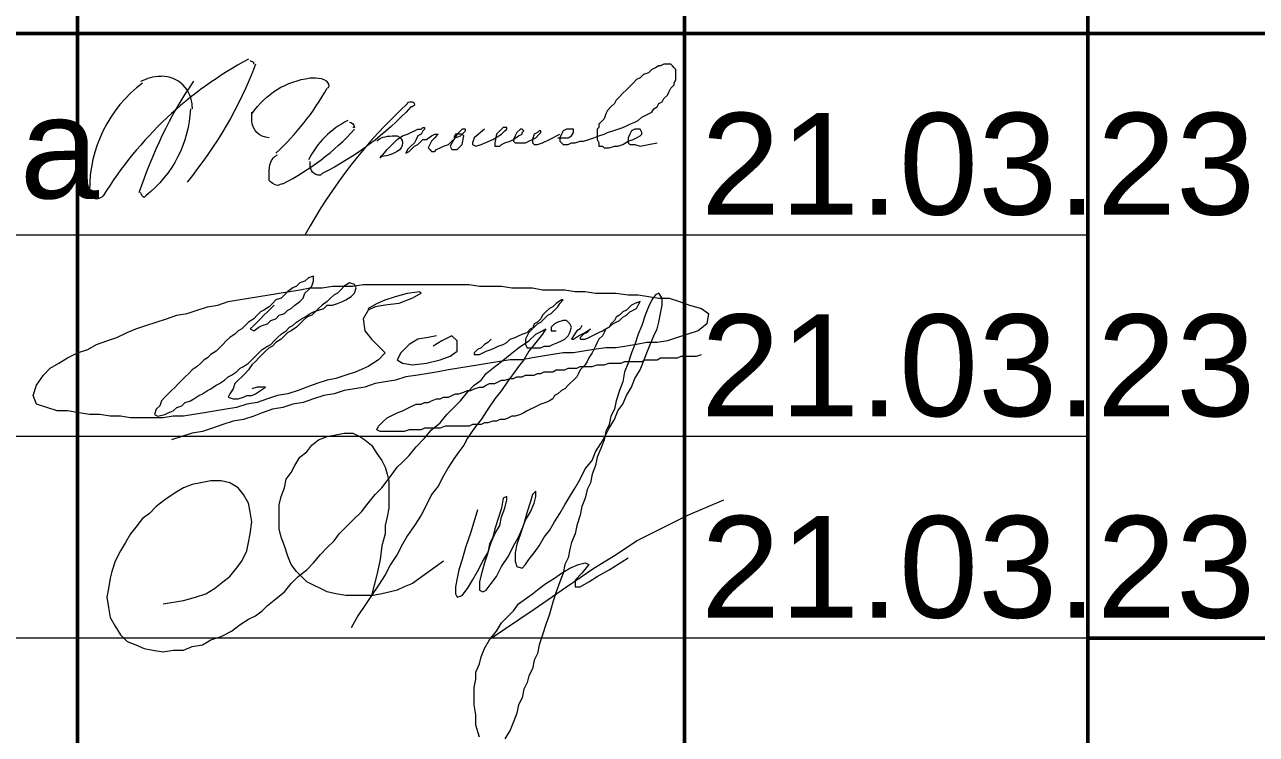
# Model space of a CAD drawing. Header units: millimetres. Extents: x -84737 to 172119, y -43083 to 59399.
# Drawn here: x -15780 to -12731, y -41324 to -39564 of the extents above; entities that cross this region are included whole.
import ezdxf

# ---------------------------------------------------------------- set-up
doc = ezdxf.new("R2010")
doc.units = ezdxf.units.MM
doc.layers.add('PDF _Геометрия', color=7, linetype='Continuous')
doc.layers.add('PDF _Текст', color=7, linetype='Continuous')
doc.styles.add('PDF GOSTCommon', font='arial.ttf')

msp = doc.modelspace()

# ---------------------------------------------------------------- linework, layer by layer
at = {"layer": 'PDF _Геометрия', "lineweight": 50}
for points in [[(-15649.2, -37085.1), (-15649.2, -42583.2)], [(-14146.6, -37085.1), (-14146.6, -42583.2)], [(-13147.7, -37085.1), (-13147.7, -42583.2)], [(-1148.4, -39586.5), (-13147.7, -39586.5), (-19649, -39586.5)], [(-1148.4, -41084.9), (-13147.7, -41084.9)]]:
    msp.add_lwpolyline(points, dxfattribs=at)
at = {"layer": 'PDF _Геометрия', "color": 150, "lineweight": 20, "true_color": 0x0080ff}
for points in [[(-15213.2, -39662.7), (-15213.2, -39658.5), (-15221.7, -39654.3)], [(-14459.8, -39844.7), (-14434.4, -39844.7), (-14426, -39840.5), (-14421.7, -39832), (-14421.7, -39823.6), (-14438.7, -39823.6), (-14447.1, -39827.8), (-14451.4, -39836.3), (-14455.6, -39844.7), (-14455.6, -39853.2), (-14451.4, -39857.4), (-14447.1, -39861.6), (-14442.9, -39861.6), (-14438.7, -39861.6), (-14434.4, -39861.6), (-14426, -39857.4), (-14417.5, -39857.4), (-14404.8, -39853.2), (-14396.4, -39853.2), (-14383.7, -39848.9), (-14371, -39844.7), (-14358.3, -39840.5), (-14345.6, -39836.3), (-14337.1, -39832), (-14324.4, -39827.8), (-14311.7, -39823.6), (-14299, -39819.3), (-14290.5, -39815.1), (-14282.1, -39810.9), (-14269.4, -39806.6), (-14260.9, -39802.4), (-14252.4, -39793.9), (-14244, -39789.7), (-14235.5, -39785.5), (-14227.1, -39781.2), (-14222.8, -39772.8), (-14214.4, -39768.5), (-14210.1, -39760.1), (-14201.7, -39755.8), (-14197.4, -39747.4), (-14189, -39738.9), (-14184.7, -39730.4), (-14180.5, -39722), (-14172, -39713.5), (-14172, -39709.3), (-14167.8, -39700.8), (-14167.8, -39696.6), (-14167.8, -39688.1), (-14167.8, -39683.9), (-14167.8, -39675.4), (-14172, -39671.2), (-14176.3, -39666.9), (-14180.5, -39662.7), (-14184.7, -39662.7), (-14193.2, -39662.7), (-14197.4, -39662.7), (-14205.9, -39666.9), (-14210.1, -39666.9), (-14218.6, -39671.2), (-14227.1, -39675.4), (-14235.5, -39683.9), (-14248.2, -39688.1), (-14256.7, -39696.6), (-14265.1, -39700.8), (-14273.6, -39709.3), (-14282.1, -39717.7), (-14290.5, -39726.2), (-14299, -39734.7), (-14307.5, -39743.1), (-14315.9, -39751.6), (-14320.2, -39760.1), (-14328.6, -39768.5), (-14337.1, -39777), (-14341.3, -39785.5), (-14345.6, -39798.2), (-14354, -39806.6), (-14358.3, -39810.9), (-14358.3, -39819.3), (-14362.5, -39823.6), (-14362.5, -39827.8), (-14362.5, -39836.3), (-14362.5, -39840.5), (-14362.5, -39848.9), (-14358.3, -39857.4), (-14358.3, -39865.9), (-14349.8, -39865.9), (-14345.6, -39870.1), (-14337.1, -39870.1), (-14332.9, -39870.1), (-14320.2, -39865.9), (-14311.7, -39865.9), (-14299, -39861.6), (-14286.3, -39853.2), (-14273.6, -39848.9), (-14265.1, -39844.7), (-14256.7, -39840.5), (-14252.4, -39836.3), (-14252.4, -39832), (-14256.7, -39823.6), (-14260.9, -39823.6), (-14269.4, -39823.6), (-14277.8, -39827.8), (-14282.1, -39836.3), (-14286.3, -39844.7), (-14286.3, -39848.9), (-14286.3, -39857.4), (-14282.1, -39861.6), (-14269.4, -39861.6), (-14256.7, -39865.9), (-14235.5, -39861.6), (-14214.4, -39857.4)], [(-15073.6, -39696.6), (-15069.3, -39696.6)], [(-14976.2, -39806.6), (-14976.2, -39806.6)], [(-14963.5, -39819.3), (-14967.8, -39819.3)], [(-14900, -39895.5), (-14883.1, -39874.3), (-14870.4, -39861.6), (-14857.7, -39848.9), (-14845, -39840.5), (-14832.3, -39836.3), (-14823.8, -39832), (-14815.4, -39827.8), (-14806.9, -39823.6), (-14798.4, -39823.6), (-14794.2, -39819.3), (-14790, -39819.3), (-14790, -39823.6), (-14794.2, -39827.8), (-14798.4, -39836.3), (-14806.9, -39840.5), (-14811.1, -39848.9), (-14815.4, -39857.4), (-14823.8, -39865.9), (-14832.3, -39874.3), (-14836.5, -39882.8), (-14828.1, -39878.6), (-14815.4, -39865.9), (-14806.9, -39861.6), (-14802.7, -39857.4), (-14798.4, -39853.2), (-14794.2, -39848.9), (-14785.7, -39848.9), (-14773.1, -39840.5), (-14764.6, -39836.3), (-14756.1, -39836.3), (-14760.4, -39840.5), (-14764.6, -39844.7), (-14773.1, -39853.2), (-14777.3, -39861.6), (-14781.5, -39870.1), (-14777.3, -39874.3), (-14773.1, -39878.6), (-14768.8, -39878.6), (-14764.6, -39878.6), (-14760.4, -39874.3), (-14751.9, -39870.1), (-14743.4, -39865.9), (-14730.7, -39861.6), (-14722.3, -39853.2), (-14713.8, -39844.7), (-14701.1, -39840.5), (-14696.9, -39836.3), (-14692.6, -39832), (-14688.4, -39827.8), (-14688.4, -39823.6), (-14692.6, -39823.6), (-14696.9, -39823.6), (-14709.6, -39836.3), (-14718, -39848.9), (-14726.5, -39865.9), (-14722.3, -39874.3), (-14718, -39874.3), (-14709.6, -39874.3), (-14696.9, -39861.6), (-14692.6, -39840.5), (-14696.9, -39836.3), (-14705.3, -39836.3), (-14713.8, -39836.3), (-14718, -39844.7)], [(-14641.8, -39823.6), (-14667.2, -39844.7), (-14671.5, -39857.4), (-14671.5, -39861.6), (-14663, -39865.9), (-14650.3, -39861.6), (-14620.7, -39848.9), (-14599.5, -39836.3), (-14591.1, -39827.8), (-14586.8, -39823.6), (-14586.8, -39819.3), (-14591.1, -39819.3), (-14595.3, -39819.3), (-14612.2, -39836.3), (-14616.4, -39857.4), (-14616.4, -39865.9), (-14608, -39865.9), (-14603.7, -39865.9), (-14599.5, -39861.6), (-14591.1, -39857.4), (-14578.4, -39853.2), (-14569.9, -39848.9), (-14557.2, -39840.5), (-14548.7, -39836.3), (-14548.7, -39832), (-14544.5, -39827.8), (-14548.7, -39823.6), (-14553, -39823.6), (-14561.4, -39832), (-14565.7, -39840.5), (-14569.9, -39848.9), (-14569.9, -39853.2), (-14565.7, -39857.4), (-14561.4, -39857.4), (-14553, -39857.4), (-14540.3, -39857.4), (-14531.8, -39853.2), (-14523.3, -39848.9), (-14514.9, -39844.7), (-14506.4, -39836.3), (-14502.2, -39832), (-14502.2, -39827.8), (-14506.4, -39827.8), (-14510.6, -39832), (-14519.1, -39836.3), (-14523.3, -39848.9), (-14523.3, -39857.4), (-14519.1, -39861.6), (-14510.6, -39861.6), (-14497.9, -39857.4), (-14481, -39848.9), (-14455.6, -39836.3)], [(-15175.1, -39844.7), (-15175.1, -39844.7)], [(-15619.6, -39975.9), (-15619.6, -39975.9)], [(-15492.6, -39980.2), (-15492.6, -39980.2)], [(-15162.4, -40259.5), (-15170.9, -40268), (-15179.4, -40276.4), (-15187.8, -40284.9), (-15196.3, -40293.4), (-15204.8, -40301.8), (-15213.2, -40310.3), (-15221.7, -40318.8), (-15213.2, -40323), (-15200.5, -40314.5), (-15192.1, -40310.3), (-15179.4, -40306.1), (-15170.9, -40297.6), (-15158.2, -40293.4), (-15149.8, -40284.9), (-15137.1, -40280.7), (-15128.6, -40272.2), (-15120.1, -40268), (-15111.7, -40259.5), (-15099, -40251), (-15090.5, -40242.6), (-15086.3, -40229.9), (-15077.8, -40221.4), (-15069.3, -40212.9), (-15065.1, -40200.3), (-15065.1, -40187.6), (-15077.8, -40191.8), (-15086.3, -40200.3), (-15099, -40204.5), (-15107.4, -40212.9), (-15115.9, -40217.2), (-15128.6, -40225.6), (-15137.1, -40234.1), (-15145.5, -40242.6), (-15158.2, -40246.8), (-15166.7, -40255.3), (-15175.1, -40263.7), (-15187.8, -40272.2), (-15196.3, -40276.4), (-15204.8, -40284.9), (-15213.2, -40293.4), (-15225.9, -40301.8), (-15234.4, -40310.3), (-15242.9, -40318.8), (-15251.3, -40323), (-15259.8, -40331.5), (-15272.5, -40339.9), (-15281, -40348.4), (-15289.4, -40356.9), (-15297.9, -40365.3), (-15306.4, -40373.8), (-15319.1, -40382.3), (-15327.5, -40390.7), (-15336, -40395), (-15344.4, -40403.4), (-15352.9, -40411.9), (-15365.6, -40420.3), (-15374.1, -40428.8), (-15382.5, -40437.3), (-15391, -40445.7), (-15399.5, -40454.2), (-15407.9, -40462.7), (-15416.4, -40471.1), (-15424.9, -40479.6), (-15433.3, -40488.1), (-15441.8, -40496.5), (-15446, -40509.2), (-15454.5, -40517.7), (-15458.7, -40530.4), (-15450.3, -40534.6), (-15433.3, -40530.4), (-15424.9, -40526.2), (-15412.2, -40521.9), (-15403.7, -40513.5), (-15391, -40509.2), (-15382.5, -40500.8), (-15369.8, -40496.5), (-15361.4, -40492.3), (-15348.7, -40483.8), (-15340.2, -40479.6), (-15327.5, -40471.1), (-15319.1, -40466.9), (-15306.4, -40458.4), (-15297.9, -40454.2), (-15285.2, -40445.7), (-15276.7, -40437.3), (-15268.3, -40433), (-15255.6, -40424.6), (-15247.1, -40416.1), (-15238.6, -40411.9), (-15225.9, -40403.4), (-15217.5, -40395), (-15209, -40386.5), (-15200.5, -40378), (-15192.1, -40369.6), (-15179.4, -40361.1), (-15170.9, -40356.9), (-15162.4, -40348.4), (-15154, -40339.9), (-15145.5, -40331.5), (-15132.8, -40323), (-15124.4, -40314.5), (-15115.9, -40310.3), (-15107.4, -40301.8), (-15094.7, -40293.4), (-15086.3, -40289.1), (-15073.6, -40280.7), (-15065.1, -40276.4), (-15052.4, -40272.2), (-15039.7, -40268), (-15031.2, -40259.5), (-15018.5, -40259.5), (-15005.8, -40255.3), (-14993.1, -40251), (-14984.7, -40246.8), (-14972, -40238.3), (-14963.5, -40229.9), (-14959.3, -40217.2), (-14963.5, -40208.7), (-14976.2, -40204.5), (-14988.9, -40212.9), (-14997.4, -40221.4), (-15005.8, -40229.9), (-15014.3, -40234.1), (-15022.8, -40242.6), (-15031.2, -40251), (-15043.9, -40259.5), (-15052.4, -40268), (-15060.9, -40276.4), (-15069.3, -40284.9), (-15082, -40289.1), (-15090.5, -40297.6), (-15099, -40306.1), (-15107.4, -40314.5), (-15120.1, -40323), (-15128.6, -40327.2), (-15137.1, -40335.7), (-15145.5, -40344.2), (-15158.2, -40352.6), (-15166.7, -40361.1), (-15175.1, -40365.3), (-15183.6, -40373.8), (-15192.1, -40382.3), (-15200.5, -40390.7), (-15209, -40399.2), (-15217.5, -40407.6), (-15225.9, -40420.3), (-15234.4, -40428.8), (-15242.9, -40437.3), (-15251.3, -40445.7), (-15259.8, -40454.2), (-15264, -40466.9), (-15272.5, -40479.6), (-15276.7, -40488.1), (-15264, -40492.3), (-15251.3, -40492.3), (-15238.6, -40488.1), (-15230.2, -40483.8), (-15217.5, -40483.8), (-15209, -40479.6), (-15196.3, -40471.1), (-15183.6, -40462.7), (-15192.1, -40462.7), (-15204.8, -40462.7), (-15217.5, -40466.9)], [(-14929.7, -40268), (-14908.5, -40255.3), (-14887.3, -40246.8), (-14861.9, -40238.3), (-14832.3, -40229.9), (-14802.7, -40225.6), (-14798.4, -40229.9), (-14819.6, -40242.6), (-14853.5, -40255.3), (-14887.3, -40259.5), (-14912.7, -40263.7), (-14929.7, -40272.2), (-14942.4, -40293.4), (-14938.1, -40323), (-14921.2, -40344.2), (-14900, -40365.3), (-14887.3, -40378), (-14904.3, -40395), (-14929.7, -40411.9), (-14959.3, -40424.6), (-14984.7, -40433), (-15010.1, -40441.5), (-15031.2, -40445.7), (-15056.6, -40454.2), (-15082, -40462.7), (-15103.2, -40471.1), (-15128.6, -40479.6), (-15154, -40483.8), (-15179.4, -40492.3), (-15204.8, -40500.8), (-15230.2, -40505), (-15255.6, -40513.5), (-15281, -40517.7), (-15306.4, -40521.9), (-15336, -40526.2), (-15361.4, -40530.4), (-15386.8, -40534.6), (-15412.2, -40534.6), (-15437.6, -40538.9), (-15463, -40538.9), (-15488.4, -40538.9), (-15518, -40538.9), (-15543.4, -40534.6), (-15568.8, -40534.6), (-15594.2, -40530.4), (-15619.6, -40530.4), (-15645, -40526.2), (-15674.6, -40521.9), (-15700, -40521.9), (-15725.4, -40513.5), (-15750.8, -40505), (-15759.2, -40483.8), (-15750.8, -40458.4), (-15733.8, -40433), (-15716.9, -40416.1), (-15695.8, -40403.4), (-15674.6, -40390.7), (-15649.2, -40378), (-15623.8, -40369.6), (-15602.6, -40356.9), (-15577.2, -40348.4), (-15551.8, -40339.9), (-15526.4, -40327.2), (-15505.3, -40318.8), (-15479.9, -40310.3), (-15454.5, -40301.8), (-15429.1, -40293.4), (-15403.7, -40284.9), (-15378.3, -40280.7), (-15352.9, -40272.2), (-15327.5, -40263.7), (-15302.1, -40259.5), (-15276.7, -40251), (-15251.3, -40246.8), (-15225.9, -40242.6), (-15200.5, -40238.3), (-15175.1, -40234.1), (-15149.8, -40229.9), (-15124.4, -40225.6), (-15099, -40221.4), (-15073.6, -40217.2), (-15043.9, -40217.2), (-15018.5, -40212.9), (-14993.1, -40212.9), (-14967.8, -40212.9), (-14942.4, -40208.7), (-14917, -40208.7), (-14887.3, -40208.7), (-14861.9, -40208.7), (-14836.5, -40208.7), (-14811.1, -40208.7), (-14785.7, -40208.7), (-14756.1, -40208.7), (-14730.7, -40208.7), (-14705.3, -40208.7), (-14679.9, -40208.7), (-14654.5, -40212.9), (-14629.1, -40212.9), (-14599.5, -40212.9), (-14574.1, -40217.2), (-14548.7, -40217.2), (-14523.3, -40217.2), (-14497.9, -40221.4), (-14472.5, -40221.4), (-14442.9, -40221.4), (-14417.5, -40225.6), (-14392.1, -40225.6), (-14366.7, -40229.9), (-14341.3, -40229.9), (-14315.9, -40229.9), (-14286.3, -40234.1), (-14260.9, -40234.1), (-14235.5, -40238.3), (-14210.1, -40242.6), (-14184.7, -40242.6), (-14159.3, -40251), (-14133.9, -40259.5), (-14104.3, -40268), (-14087.4, -40280.7), (-14091.6, -40306.1), (-14112.8, -40323), (-14138.2, -40331.5), (-14163.6, -40339.9), (-14189, -40348.4), (-14214.4, -40352.6), (-14239.7, -40352.6), (-14265.1, -40356.9), (-14290.5, -40361.1), (-14315.9, -40365.3), (-14341.3, -40365.3), (-14371, -40369.6), (-14396.4, -40373.8), (-14421.7, -40378), (-14447.1, -40378), (-14472.5, -40382.3), (-14497.9, -40386.5), (-14523.3, -40390.7), (-14548.7, -40395), (-14578.4, -40395), (-14603.7, -40399.2), (-14629.1, -40403.4), (-14654.5, -40407.6), (-14679.9, -40411.9), (-14705.3, -40416.1), (-14730.7, -40420.3), (-14756.1, -40424.6), (-14781.5, -40428.8), (-14806.9, -40433), (-14836.5, -40437.3), (-14861.9, -40445.7), (-14887.3, -40450), (-14912.7, -40454.2), (-14938.1, -40462.7), (-14963.5, -40466.9), (-14988.9, -40471.1), (-15014.3, -40479.6), (-15039.7, -40483.8), (-15065.1, -40492.3), (-15090.5, -40500.8), (-15115.9, -40505), (-15141.3, -40513.5), (-15166.7, -40517.7), (-15192.1, -40526.2), (-15213.2, -40534.6), (-15238.6, -40543.1), (-15264, -40547.3), (-15289.4, -40555.8), (-15314.8, -40564.3), (-15340.2, -40572.7), (-15365.6, -40577), (-15391, -40585.4), (-15416.4, -40593.9)], [(-14400.6, -40310.3), (-14404.8, -40318.8), (-14413.3, -40323), (-14421.7, -40335.7), (-14426, -40344.2), (-14421.7, -40344.2), (-14409.1, -40335.7), (-14400.6, -40331.5), (-14392.1, -40327.2), (-14379.4, -40318.8), (-14387.9, -40327.2), (-14396.4, -40331.5), (-14404.8, -40339.9), (-14404.8, -40344.2), (-14392.1, -40344.2), (-14383.7, -40339.9), (-14375.2, -40335.7), (-14366.7, -40331.5), (-14358.3, -40327.2), (-14349.8, -40323), (-14341.3, -40318.8), (-14332.9, -40314.5), (-14324.4, -40306.1), (-14315.9, -40301.8), (-14307.5, -40297.6), (-14299, -40289.1), (-14290.5, -40284.9), (-14282.1, -40276.4), (-14273.6, -40272.2), (-14265.1, -40268), (-14260.9, -40259.5), (-14256.7, -40251), (-14269.4, -40255.3), (-14277.8, -40259.5), (-14282.1, -40263.7), (-14290.5, -40272.2), (-14299, -40276.4), (-14307.5, -40284.9), (-14315.9, -40289.1), (-14320.2, -40297.6), (-14328.6, -40306.1), (-14332.9, -40314.5), (-14341.3, -40318.8), (-14345.6, -40327.2), (-14349.8, -40335.7), (-14358.3, -40344.2), (-14362.5, -40352.6), (-14366.7, -40361.1), (-14371, -40369.6), (-14375.2, -40378), (-14383.7, -40390.7), (-14387.9, -40399.2), (-14392.1, -40407.6), (-14396.4, -40411.9), (-14404.8, -40420.3), (-14409.1, -40428.8), (-14413.3, -40437.3), (-14421.7, -40445.7), (-14430.2, -40454.2), (-14434.4, -40458.4), (-14442.9, -40466.9), (-14451.4, -40471.1), (-14459.8, -40479.6), (-14468.3, -40483.8), (-14472.5, -40492.3), (-14481, -40496.5), (-14489.5, -40500.8), (-14502.2, -40505), (-14510.6, -40509.2), (-14519.1, -40513.5), (-14527.6, -40517.7), (-14536, -40521.9), (-14544.5, -40526.2), (-14553, -40530.4), (-14565.7, -40534.6), (-14574.1, -40534.6), (-14582.6, -40538.9), (-14591.1, -40543.1), (-14603.7, -40543.1), (-14612.2, -40547.3), (-14620.7, -40547.3), (-14633.4, -40551.6), (-14641.8, -40551.6), (-14650.3, -40555.8), (-14663, -40555.8), (-14671.5, -40555.8), (-14679.9, -40560), (-14692.6, -40560), (-14701.1, -40560), (-14709.6, -40560), (-14722.3, -40560), (-14730.7, -40560), (-14739.2, -40560), (-14751.9, -40564.3), (-14760.4, -40564.3), (-14768.8, -40564.3), (-14781.5, -40564.3), (-14790, -40564.3), (-14798.4, -40568.5), (-14811.1, -40568.5), (-14819.6, -40568.5), (-14828.1, -40568.5), (-14840.8, -40572.7), (-14849.2, -40572.7), (-14857.7, -40572.7), (-14870.4, -40572.7), (-14878.9, -40572.7), (-14887.3, -40572.7), (-14900, -40572.7), (-14908.5, -40568.5), (-14904.3, -40560), (-14895.8, -40551.6), (-14891.6, -40547.3), (-14883.1, -40538.9), (-14874.6, -40534.6), (-14866.2, -40530.4), (-14857.7, -40526.2), (-14845, -40521.9), (-14836.5, -40517.7), (-14828.1, -40513.5), (-14819.6, -40509.2), (-14811.1, -40505), (-14798.4, -40505), (-14790, -40500.8), (-14781.5, -40500.8), (-14773.1, -40496.5), (-14760.4, -40492.3), (-14751.9, -40492.3), (-14743.4, -40488.1), (-14730.7, -40488.1), (-14722.3, -40483.8), (-14713.8, -40479.6), (-14705.3, -40479.6), (-14692.6, -40475.4), (-14684.2, -40471.1), (-14675.7, -40471.1), (-14667.2, -40466.9), (-14654.5, -40462.7), (-14646.1, -40462.7), (-14637.6, -40458.4), (-14629.1, -40454.2), (-14616.4, -40454.2), (-14608, -40450), (-14599.5, -40445.7), (-14591.1, -40445.7), (-14578.4, -40441.5), (-14569.9, -40441.5), (-14561.4, -40437.3), (-14548.7, -40437.3), (-14540.3, -40433), (-14531.8, -40433), (-14519.1, -40433), (-14510.6, -40428.8), (-14502.2, -40428.8), (-14493.7, -40424.6), (-14481, -40424.6), (-14472.5, -40424.6), (-14464.1, -40420.3), (-14451.4, -40420.3), (-14442.9, -40420.3), (-14434.4, -40416.1), (-14421.7, -40416.1), (-14413.3, -40416.1), (-14404.8, -40411.9), (-14392.1, -40411.9), (-14383.7, -40411.9), (-14375.2, -40411.9), (-14362.5, -40407.6), (-14354, -40407.6), (-14345.6, -40407.6), (-14332.9, -40403.4), (-14324.4, -40403.4), (-14315.9, -40403.4), (-14303.2, -40403.4), (-14294.8, -40399.2), (-14286.3, -40399.2), (-14273.6, -40399.2), (-14265.1, -40399.2), (-14252.4, -40399.2), (-14244, -40395), (-14235.5, -40395), (-14222.8, -40395), (-14214.4, -40395), (-14205.9, -40390.7), (-14193.2, -40390.7), (-14184.7, -40390.7), (-14176.3, -40390.7), (-14163.6, -40390.7), (-14155.1, -40386.5), (-14146.6, -40386.5), (-14133.9, -40386.5), (-14125.5, -40386.5), (-14117, -40386.5), (-14104.3, -40382.3)], [(-14658.8, -40767.4), (-14675.7, -40822.4), (-14688.4, -40860.5), (-14696.9, -40890.2), (-14705.3, -40915.6), (-14709.6, -40936.7), (-14713.8, -40957.9), (-14713.8, -40974.8), (-14709.6, -40983.3), (-14696.9, -40979), (-14684.2, -40962.1), (-14671.5, -40941), (-14658.8, -40919.8), (-14646.1, -40894.4), (-14633.4, -40873.2), (-14624.9, -40847.8), (-14616.4, -40826.7), (-14603.7, -40805.5), (-14599.5, -40784.3), (-14591.1, -40763.2), (-14586.8, -40742), (-14586.8, -40733.6), (-14595.3, -40737.8), (-14599.5, -40763.2), (-14608, -40788.6), (-14616.4, -40814), (-14620.7, -40835.1), (-14629.1, -40852.1), (-14633.4, -40873.2), (-14641.8, -40898.6), (-14650.3, -40928.3), (-14654.5, -40945.2), (-14654.5, -40966.3), (-14646.1, -40970.6), (-14637.6, -40966.3), (-14624.9, -40949.4), (-14612.2, -40932.5), (-14599.5, -40907.1), (-14582.6, -40881.7), (-14569.9, -40856.3), (-14557.2, -40835.1), (-14548.7, -40814), (-14540.3, -40792.8), (-14527.6, -40771.6), (-14519.1, -40750.5), (-14514.9, -40733.6), (-14514.9, -40720.9), (-14523.3, -40729.3), (-14527.6, -40746.3), (-14536, -40771.6), (-14544.5, -40801.3), (-14553, -40826.7), (-14561.4, -40852.1), (-14565.7, -40873.2), (-14565.7, -40894.4), (-14561.4, -40907.1), (-14548.7, -40911.3), (-14540.3, -40902.9), (-14531.8, -40890.2), (-14519.1, -40873.2), (-14506.4, -40856.3), (-14493.7, -40835.1), (-14481, -40818.2), (-14468.3, -40797), (-14455.6, -40775.9), (-14442.9, -40754.7), (-14430.2, -40733.6), (-14417.5, -40712.4), (-14404.8, -40691.2), (-14392.1, -40665.8), (-14375.2, -40644.7), (-14366.7, -40623.5), (-14354, -40602.3), (-14341.3, -40581.2), (-14332.9, -40564.3), (-14320.2, -40543.1), (-14311.7, -40521.9), (-14299, -40505), (-14290.5, -40483.8), (-14277.8, -40462.7), (-14269.4, -40441.5), (-14256.7, -40420.3), (-14248.2, -40399.2), (-14239.7, -40378), (-14231.3, -40356.9), (-14222.8, -40335.7), (-14214.4, -40318.8), (-14210.1, -40301.8), (-14205.9, -40280.7), (-14201.7, -40259.5), (-14201.7, -40242.6), (-14210.1, -40229.9), (-14218.6, -40234.1), (-14227.1, -40246.8), (-14235.5, -40263.7), (-14244, -40284.9), (-14252.4, -40310.3), (-14260.9, -40331.5), (-14269.4, -40356.9), (-14277.8, -40378), (-14286.3, -40403.4), (-14294.8, -40424.6), (-14299, -40450), (-14307.5, -40471.1), (-14315.9, -40496.5), (-14320.2, -40517.7), (-14328.6, -40534.6), (-14332.9, -40555.8), (-14341.3, -40572.7), (-14345.6, -40593.9), (-14354, -40615), (-14362.5, -40636.2), (-14366.7, -40657.4), (-14375.2, -40678.5), (-14379.4, -40699.7), (-14387.9, -40716.6), (-14392.1, -40737.8), (-14400.6, -40759), (-14404.8, -40780.1), (-14413.3, -40805.5), (-14417.5, -40826.7), (-14426, -40847.8), (-14430.2, -40864.8), (-14434.4, -40885.9), (-14442.9, -40902.9), (-14447.1, -40924), (-14455.6, -40945.2), (-14464.1, -40970.6), (-14472.5, -40996), (-14481, -41025.6), (-14489.5, -41051), (-14497.9, -41076.4), (-14506.4, -41101.8), (-14510.6, -41123), (-14519.1, -41139.9), (-14523.3, -41161), (-14531.8, -41178), (-14536, -41194.9), (-14544.5, -41211.8), (-14548.7, -41233), (-14557.2, -41249.9), (-14561.4, -41271.1), (-14569.9, -41292.3), (-14578.4, -41313.4), (-14591.1, -41334.6)], [(-14624.9, -40344.2), (-14633.4, -40352.6), (-14641.8, -40356.9), (-14650.3, -40365.3), (-14658.8, -40369.6), (-14667.2, -40378), (-14667.2, -40382.3), (-14654.5, -40382.3), (-14646.1, -40378), (-14637.6, -40373.8), (-14624.9, -40369.6), (-14616.4, -40365.3), (-14608, -40361.1), (-14595.3, -40356.9), (-14586.8, -40352.6), (-14578.4, -40344.2), (-14565.7, -40339.9), (-14557.2, -40335.7), (-14548.7, -40331.5), (-14536, -40327.2), (-14527.6, -40318.8), (-14519.1, -40314.5), (-14510.6, -40306.1), (-14502.2, -40301.8), (-14493.7, -40293.4), (-14485.2, -40284.9), (-14476.8, -40280.7), (-14468.3, -40272.2), (-14459.8, -40263.7), (-14455.6, -40255.3), (-14447.1, -40246.8), (-14451.4, -40246.8), (-14464.1, -40255.3), (-14472.5, -40263.7), (-14481, -40268), (-14489.5, -40276.4), (-14497.9, -40284.9), (-14502.2, -40293.4), (-14510.6, -40301.8), (-14519.1, -40306.1), (-14523.3, -40318.8), (-14531.8, -40327.2), (-14536, -40335.7), (-14540.3, -40344.2), (-14540.3, -40356.9), (-14536, -40365.3), (-14523.3, -40365.3), (-14514.9, -40365.3), (-14502.2, -40365.3), (-14493.7, -40361.1), (-14481, -40361.1), (-14472.5, -40356.9), (-14459.8, -40352.6), (-14451.4, -40348.4), (-14442.9, -40344.2), (-14434.4, -40335.7), (-14430.2, -40327.2), (-14426, -40314.5), (-14430.2, -40306.1), (-14438.7, -40297.6), (-14447.1, -40297.6), (-14459.8, -40301.8), (-14468.3, -40306.1), (-14476.8, -40314.5), (-14476.8, -40323), (-14464.1, -40323)], [(-15437.6, -41000.2), (-15386.8, -40991.7), (-15357.1, -40983.3), (-15331.8, -40974.8), (-15310.6, -40962.1), (-15289.4, -40945.2), (-15272.5, -40932.5), (-15255.6, -40911.3), (-15242.9, -40894.4), (-15230.2, -40869), (-15225.9, -40847.8), (-15221.7, -40826.7), (-15217.5, -40797), (-15221.7, -40771.6), (-15225.9, -40750.5), (-15238.6, -40729.3), (-15251.3, -40712.4), (-15272.5, -40699.7), (-15293.7, -40695.5), (-15319.1, -40695.5), (-15344.4, -40699.7), (-15365.6, -40703.9), (-15386.8, -40712.4), (-15407.9, -40725.1), (-15433.3, -40742), (-15454.5, -40759), (-15471.4, -40775.9), (-15488.4, -40788.6), (-15505.3, -40809.7), (-15518, -40826.7), (-15530.7, -40847.8), (-15543.4, -40869), (-15556.1, -40894.4), (-15564.5, -40919.8), (-15568.8, -40936.7), (-15573, -40962.1), (-15577.2, -40983.3), (-15573, -41008.7), (-15568.8, -41034.1), (-15556.1, -41055.2), (-15543.4, -41076.4), (-15526.4, -41093.3), (-15505.3, -41101.8), (-15484.1, -41110.3), (-15463, -41114.5), (-15437.6, -41118.7), (-15412.2, -41114.5), (-15386.8, -41114.5), (-15365.6, -41106), (-15340.2, -41101.8), (-15319.1, -41089.1), (-15293.7, -41080.6), (-15268.3, -41067.9), (-15247.1, -41051), (-15225.9, -41038.3), (-15209, -41029.8), (-15192.1, -41017.1), (-15179.4, -41004.4), (-15158.2, -40987.5), (-15137.1, -40970.6), (-15120.1, -40949.4), (-15103.2, -40932.5), (-15082, -40915.6), (-15065.1, -40898.6), (-15048.2, -40877.5), (-15031.2, -40860.5), (-15014.3, -40843.6), (-15001.6, -40826.7), (-14984.7, -40809.7), (-14967.8, -40792.8), (-14946.6, -40771.6), (-14929.7, -40750.5), (-14912.7, -40729.3), (-14895.8, -40712.4), (-14883.1, -40695.5), (-14870.4, -40678.5), (-14857.7, -40661.6), (-14845, -40648.9), (-14828.1, -40632), (-14811.1, -40610.8), (-14790, -40589.6), (-14773.1, -40568.5), (-14751.9, -40551.6), (-14735, -40530.4), (-14718, -40513.5), (-14701.1, -40496.5), (-14684.2, -40475.4), (-14667.2, -40458.4), (-14650.3, -40445.7), (-14637.6, -40428.8), (-14620.7, -40416.1), (-14599.5, -40399.2), (-14578.4, -40382.3), (-14557.2, -40365.3), (-14531.8, -40348.4), (-14514.9, -40331.5), (-14497.9, -40323), (-14489.5, -40318.8), (-14497.9, -40331.5), (-14514.9, -40352.6), (-14531.8, -40373.8), (-14544.5, -40395), (-14557.2, -40411.9), (-14569.9, -40428.8), (-14582.6, -40445.7), (-14599.5, -40471.1), (-14616.4, -40492.3), (-14633.4, -40517.7), (-14650.3, -40543.1), (-14663, -40560), (-14675.7, -40577), (-14684.2, -40589.6), (-14692.6, -40606.6), (-14705.3, -40623.5), (-14718, -40640.4), (-14730.7, -40661.6), (-14743.4, -40682.8), (-14756.1, -40708.2), (-14773.1, -40729.3), (-14785.7, -40754.7), (-14798.4, -40780.1), (-14815.4, -40805.5), (-14832.3, -40830.9), (-14845, -40852.1), (-14857.7, -40877.5), (-14874.6, -40902.9), (-14887.3, -40928.3), (-14904.3, -40953.6), (-14921.2, -40979), (-14938.1, -41004.4), (-14955.1, -41029.8), (-14972, -41059.5)], [(-14760.4, -40335.7), (-14781.5, -40339.9), (-14806.9, -40344.2), (-14828.1, -40356.9), (-14849.2, -40378), (-14857.7, -40395), (-14845, -40403.4), (-14819.6, -40407.6), (-14785.7, -40403.4), (-14751.9, -40395), (-14726.5, -40386.5), (-14709.6, -40373.8), (-14709.6, -40348.4), (-14722.3, -40335.7), (-14747.7, -40348.4), (-14768.8, -40361.1)], [(-14743.4, -40894.4), (-14790, -40928.3), (-14819.6, -40949.4), (-14840.8, -40957.9), (-14857.7, -40966.3), (-14874.6, -40970.6), (-14895.8, -40974.8), (-14917, -40979), (-14938.1, -40979), (-14963.5, -40979), (-14984.7, -40979), (-15010.1, -40974.8), (-15031.2, -40970.6), (-15048.2, -40962.1), (-15065.1, -40953.6), (-15082, -40945.2), (-15094.7, -40932.5), (-15107.4, -40919.8), (-15120.1, -40902.9), (-15128.6, -40881.7), (-15137.1, -40856.3), (-15145.5, -40835.1), (-15149.8, -40814), (-15149.8, -40792.8), (-15149.8, -40771.6), (-15149.8, -40754.7), (-15145.5, -40733.6), (-15137.1, -40712.4), (-15132.8, -40691.2), (-15120.1, -40674.3), (-15111.7, -40657.4), (-15099, -40636.2), (-15082, -40623.5), (-15069.3, -40606.6), (-15052.4, -40593.9), (-15031.2, -40585.4), (-15010.1, -40581.2), (-14988.9, -40577), (-14967.8, -40577), (-14950.8, -40585.4), (-14938.1, -40593.9), (-14921.2, -40606.6), (-14908.5, -40627.7), (-14895.8, -40644.7), (-14887.3, -40661.6), (-14883.1, -40678.5), (-14878.9, -40695.5), (-14878.9, -40720.9), (-14878.9, -40742), (-14878.9, -40763.2), (-14883.1, -40784.3), (-14887.3, -40805.5), (-14887.3, -40826.7), (-14895.8, -40856.3), (-14900, -40890.2), (-14908.5, -40928.3), (-14921.2, -40979)], [(-14624.9, -41084.9), (-14519.1, -41012.9), (-14438.7, -40957.9), (-14371, -40911.3), (-14315.9, -40877.5), (-14265.1, -40843.6), (-14205.9, -40814), (-14138.2, -40780.1), (-14049.3, -40742)], [(-14654.5, -41330.3), (-14663, -41300.7), (-14663, -41275.3), (-14667.2, -41249.9), (-14667.2, -41228.8), (-14667.2, -41207.6), (-14663, -41186.4), (-14663, -41169.5), (-14654.5, -41148.3), (-14650.3, -41131.4), (-14641.8, -41110.3), (-14629.1, -41089.1), (-14612.2, -41067.9), (-14599.5, -41046.8), (-14582.6, -41029.8), (-14569.9, -41017.1), (-14557.2, -41000.2), (-14540.3, -40987.5), (-14523.3, -40974.8), (-14506.4, -40962.1), (-14489.5, -40949.4), (-14468.3, -40936.7), (-14451.4, -40924), (-14430.2, -40911.3), (-14409.1, -40902.9), (-14392.1, -40898.6), (-14383.7, -40902.9), (-14400.6, -40924), (-14417.5, -40941), (-14417.5, -40957.9), (-14404.8, -40957.9), (-14383.7, -40945.2), (-14362.5, -40932.5), (-14332.9, -40915.6), (-14286.3, -40885.9)]]:
    msp.add_lwpolyline(points, dxfattribs=at)
for points in [[(-15369.8, -39772.8, -0.21675), (-15479.9, -39988.6), (-15484.1, -39992.9)], [(-14823.8, -39768.5, -0.090002), (-15043.9, -39933.6), (-15048.2, -39937.8)]]:
    msp.add_lwpolyline(points, format="xyb", dxfattribs=at)
at = {"layer": 'PDF _Геометрия', "lineweight": 18}
for points in [[(-13147.7, -40086), (-19649, -40086)], [(-13147.7, -40585.4), (-19649, -40585.4)], [(-13147.7, -41084.9), (-19649, -41084.9)]]:
    msp.add_lwpolyline(points, dxfattribs=at)
at = {"layer": 'PDF _Геометрия', "color": 150, "lineweight": 20, "true_color": 0x0080ff}
for centre, radius, start, end in [((-14774.9, -40489.7), 953.2, 118.2438, 148.2848), ((-15441.5, -39768.2), 75.9, 359.7603, 90.2397), ((-15290.8, -39972.1), 328.8, 126.9337, 180.6661), ((-15610.9, -39394.9), 665.6, 312.8545, 330.5652), ((-13966.7, -40696.4), 1275.2, 132.7501, 151.397), ((-15421.7, -39406.5), 619.6, 296.9132, 317.6947), ((-14883.8, -39996.4), 216.7, 116.4796, 153.5204)]:
    msp.add_arc(centre, radius, start, end, dxfattribs=at)
for points in [[(-15209, -39662.7), (-15247.1, -39768.5), (-15306.4, -39865.9), (-15378.3, -39954.8)], [(-15496.8, -39980.2), (-15463, -39882.8), (-15420.6, -39789.7), (-15361.4, -39705)], [(-15492.6, -39705), (-15475.7, -39696.6), (-15463, -39692.3), (-15441.8, -39692.3)], [(-15217.5, -39785.5), (-15183.6, -39734.7), (-15132.8, -39705), (-15073.6, -39696.6)], [(-15069.3, -39696.6), (-15056.6, -39696.6), (-15048.2, -39696.6), (-15039.7, -39700.8)], [(-15039.7, -39700.8), (-15031.2, -39705), (-15027, -39709.3), (-15027, -39717.7)], [(-15027, -39717.7), (-15027, -39722), (-15031.2, -39722), (-15031.2, -39722)], [(-14832.3, -39760.1), (-14832.3, -39755.8), (-14828.1, -39755.8), (-14823.8, -39755.8)], [(-14823.8, -39755.8), (-14819.6, -39755.8), (-14815.4, -39755.8), (-14815.4, -39764.3)], [(-14815.4, -39764.3), (-14815.4, -39764.3), (-14819.6, -39768.5), (-14823.8, -39768.5)], [(-15365.6, -39768.5), (-15365.6, -39768.5), (-15365.6, -39768.5), (-15365.6, -39772.8)], [(-15217.5, -39802.4), (-15217.5, -39793.9), (-15217.5, -39789.7), (-15217.5, -39781.2)], [(-15175.1, -39844.7), (-15200.5, -39844.7), (-15217.5, -39823.6), (-15217.5, -39802.4)], [(-14976.2, -39806.6), (-14972, -39806.6), (-14963.5, -39810.9), (-14963.5, -39819.3)], [(-14908.5, -39853.2), (-14900, -39844.7), (-14887.3, -39840.5), (-14870.4, -39840.5)], [(-14870.4, -39840.5), (-14866.2, -39840.5), (-14861.9, -39840.5), (-14857.7, -39840.5)], [(-14857.7, -39840.5), (-14849.2, -39844.7), (-14845, -39848.9), (-14845, -39857.4)], [(-14845, -39857.4), (-14845, -39865.9), (-14849.2, -39874.3), (-14857.7, -39878.6)], [(-15175.1, -39933.6), (-15175.1, -39912.4), (-15170.9, -39895.5), (-15154, -39887)], [(-14857.7, -39878.6), (-14870.4, -39887), (-14887.3, -39891.3), (-14900, -39891.3)], [(-15073.6, -39912.4), (-15073.6, -39908.2), (-15073.6, -39904), (-15073.6, -39904)], [(-15048.2, -39937.8), (-15065.1, -39937.8), (-15073.6, -39925.1), (-15073.6, -39912.4)], [(-15175.1, -39950.5), (-15175.1, -39942.1), (-15175.1, -39937.8), (-15175.1, -39933.6)], [(-15154, -39963.2), (-15162.4, -39963.2), (-15170.9, -39954.8), (-15175.1, -39950.5)], [(-15602.6, -39997.1), (-15611.1, -39997.1), (-15619.6, -39984.4), (-15619.6, -39975.9)], [(-15484.1, -39992.9), (-15488.4, -39992.9), (-15492.6, -39984.4), (-15492.6, -39980.2)], [(-15141.3, -39959), (-15145.5, -39959), (-15149.8, -39963.2), (-15154, -39963.2)], [(-15585.7, -39988.6), (-15589.9, -39992.9), (-15598.4, -39997.1), (-15602.6, -39997.1)]]:
    msp.add_open_spline(points, degree=3, dxfattribs=at)

# ---------------------------------------------------------------- texts
at = {"layer": 'PDF _Текст', "attachment_point": 4, "style": 'PDF GOSTCommon'}
for s, insert, char_height in [('Чернышева', (-17534.2, -39906.9), 252.44), ('21.03.23', (-14105.7, -39911.2), 252.37), ('21.03.23', (-14105.7, -40410.6), 252.44), ('21.03.23', (-14105.7, -40910.1), 252.37)]:
    msp.add_mtext(s, dxfattribs=dict(at, insert=insert, char_height=char_height))

doc.saveas('drawing.dxf')
